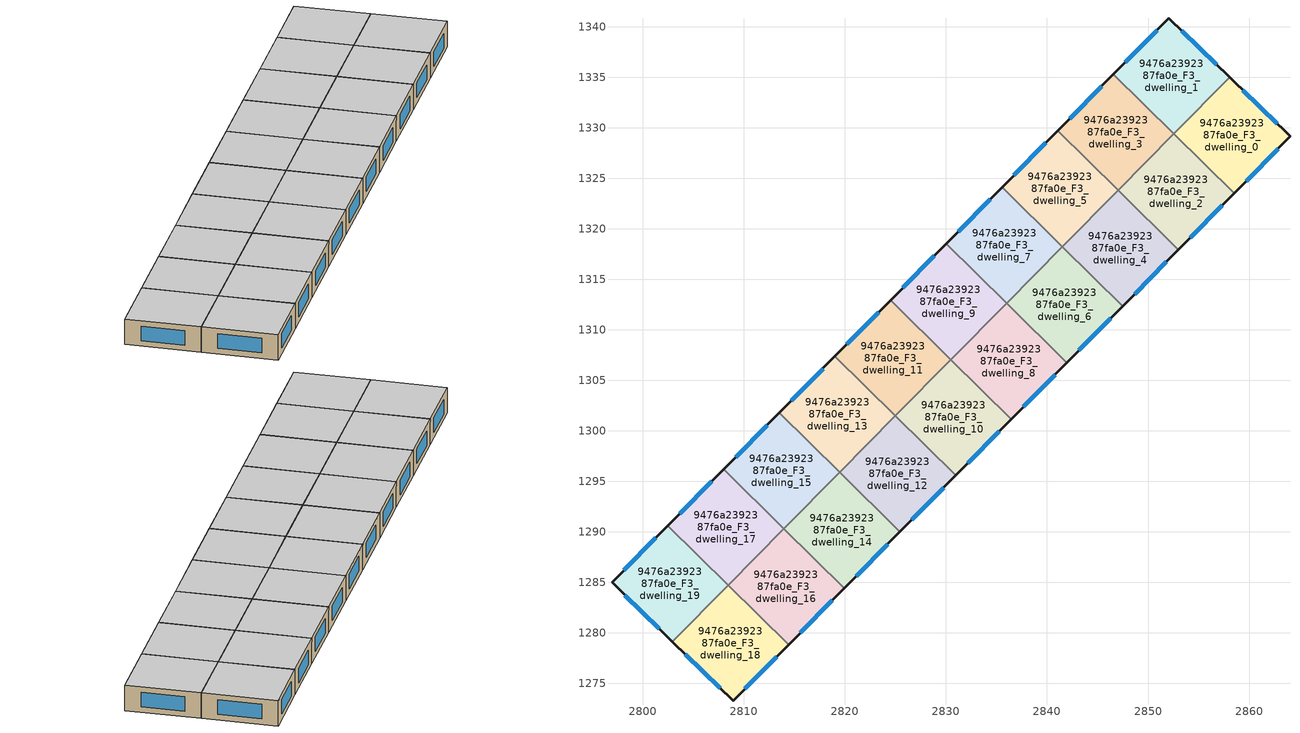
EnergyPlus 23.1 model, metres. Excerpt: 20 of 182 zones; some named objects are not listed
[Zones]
9476a2392387fa0e_F3_dwelling_0
 floor to 9476a2392387fa0e_F2_dwelling_0 (EU_floor_Construction): 2864.05,1329.13 2858.52,1323.52 2852.56,1329.39 2858.08,1334.98 z9
 wall outside (EU_wall_Construction): 2858.52,1323.52 2864.05,1329.13 2858.08,1334.98 z9:12
 wall to 9476a2392387fa0e_F3_dwelling_1 (EU_wall_Construction): 2858.08,1334.98 2852.56,1329.39 z9:12
 wall to 9476a2392387fa0e_F3_dwelling_2 (EU_wall_Construction): 2852.56,1329.39 2858.52,1323.52 z9:12
 window (EU_Window_Construction): 2862.77,1330.39 2859.36,1333.73 / 2859.7,1324.72 2862.87,1327.93 z9.64:11.36
 ceiling to 9476a2392387fa0e_F4_dwelling_0 (EU_floor_Construction): 2858.52,1323.52 2864.05,1329.13 2858.08,1334.98 2852.56,1329.39 z12
9476a2392387fa0e_F3_dwelling_1
 floor to 9476a2392387fa0e_F2_dwelling_1 (EU_floor_Construction): 2858.08,1334.98 2852.56,1329.39 2846.58,1335.29 2852.07,1340.86 z9
 wall outside (EU_wall_Construction): 2858.08,1334.98 2852.07,1340.86 2846.58,1335.29 z9:12
 wall to 9476a2392387fa0e_F3_dwelling_3 (EU_wall_Construction): 2846.58,1335.29 2852.55,1329.4 z9:12
 wall to 9476a2392387fa0e_F3_dwelling_2 (EU_wall_Construction): 2852.55,1329.41 2852.56,1329.39 z9:12
 window (EU_Window_Construction): 2856.79,1336.24 2853.36,1339.6 / 2850.9,1339.67 2847.76,1336.48 z9.64:11.36
 ceiling to 9476a2392387fa0e_F4_dwelling_1 (EU_floor_Construction): 2852.56,1329.39 2858.08,1334.98 2852.07,1340.86 2846.58,1335.29 z12
9476a2392387fa0e_F3_dwelling_10
 floor to 9476a2392387fa0e_F2_dwelling_10 (EU_floor_Construction): 2836.46,1301.16 2830.95,1295.57 2824.98,1301.46 2830.49,1307.05 z9
 wall outside (EU_wall_Construction): 2830.95,1295.57 2836.46,1301.16 z9:12
 wall to 9476a2392387fa0e_F3_dwelling_12 (EU_wall_Construction): 2824.98,1301.46 2830.95,1295.57 z9:12
 wall to 9476a2392387fa0e_F3_dwelling_11 (EU_wall_Construction): 2830.49,1307.05 2824.98,1301.46 z9:12
 wall to 9476a2392387fa0e_F3_dwelling_8 (EU_wall_Construction): 2836.46,1301.16 2830.5,1307.05 z9:12
 window (EU_Window_Construction): 2832.13,1296.77 2835.28,1299.97 z9.64:11.36
 ceiling to 9476a2392387fa0e_F4_dwelling_10 (EU_floor_Construction): 2830.95,1295.57 2836.46,1301.16 2830.49,1307.05 2824.98,1301.46 z12
9476a2392387fa0e_F3_dwelling_11
 floor to 9476a2392387fa0e_F2_dwelling_11 (EU_floor_Construction): 2830.49,1307.05 2824.98,1301.46 2819.01,1307.35 2824.53,1312.94 z9
 wall outside (EU_wall_Construction): 2824.53,1312.94 2819.01,1307.35 z9:12
 wall to 9476a2392387fa0e_F3_dwelling_13 (EU_wall_Construction): 2819.01,1307.35 2824.98,1301.46 z9:12
 wall to 9476a2392387fa0e_F3_dwelling_9 (EU_wall_Construction): 2830.49,1307.05 2824.53,1312.94 z9:12
 window (EU_Window_Construction): 2823.34,1311.74 2820.19,1308.55 z9.64:11.36
 ceiling to 9476a2392387fa0e_F4_dwelling_11 (EU_floor_Construction): 2824.98,1301.46 2830.49,1307.05 2824.53,1312.94 2819.01,1307.35 z12
9476a2392387fa0e_F3_dwelling_12
 floor to 9476a2392387fa0e_F2_dwelling_12 (EU_floor_Construction): 2830.95,1295.57 2825.44,1289.99 2819.47,1295.88 2824.98,1301.46 z9
 wall outside (EU_wall_Construction): 2825.44,1289.99 2830.95,1295.57 z9:12
 wall to 9476a2392387fa0e_F3_dwelling_14 (EU_wall_Construction): 2819.47,1295.88 2825.44,1289.99 z9:12
 wall to 9476a2392387fa0e_F3_dwelling_13 (EU_wall_Construction): 2824.98,1301.46 2819.47,1295.88 z9:12
 window (EU_Window_Construction): 2826.62,1291.18 2829.77,1294.38 z9.64:11.36
 ceiling to 9476a2392387fa0e_F4_dwelling_12 (EU_floor_Construction): 2825.44,1289.99 2830.95,1295.57 2824.98,1301.46 2819.47,1295.88 z12
9476a2392387fa0e_F3_dwelling_13
 floor to 9476a2392387fa0e_F2_dwelling_13 (EU_floor_Construction): 2824.98,1301.46 2819.47,1295.88 2813.5,1301.77 2819.01,1307.35 z9
 wall outside (EU_wall_Construction): 2819.01,1307.35 2813.5,1301.77 z9:12
 wall to 9476a2392387fa0e_F3_dwelling_15 (EU_wall_Construction): 2813.5,1301.77 2819.47,1295.88 z9:12
 window (EU_Window_Construction): 2817.83,1306.16 2814.68,1302.96 z9.64:11.36
 ceiling to 9476a2392387fa0e_F4_dwelling_13 (EU_floor_Construction): 2819.47,1295.88 2824.98,1301.46 2819.01,1307.35 2813.5,1301.77 z12
9476a2392387fa0e_F3_dwelling_14
 floor to 9476a2392387fa0e_F2_dwelling_14 (EU_floor_Construction): 2825.44,1289.99 2819.93,1284.4 2813.96,1290.29 2819.47,1295.88 z9
 wall outside (EU_wall_Construction): 2819.93,1284.4 2825.44,1289.99 z9:12
 wall to 9476a2392387fa0e_F3_dwelling_15 (EU_wall_Construction): 2819.47,1295.88 2813.96,1290.29 z9:12
 wall to 9476a2392387fa0e_F3_dwelling_16 (EU_wall_Construction): 2813.96,1290.29 2819.93,1284.4 z9:12
 window (EU_Window_Construction): 2821.11,1285.6 2824.26,1288.79 z9.64:11.36
 ceiling to 9476a2392387fa0e_F4_dwelling_14 (EU_floor_Construction): 2819.93,1284.4 2825.44,1289.99 2819.47,1295.88 2813.96,1290.29 z12
9476a2392387fa0e_F3_dwelling_15
 floor to 9476a2392387fa0e_F2_dwelling_15 (EU_floor_Construction): 2819.47,1295.88 2813.96,1290.29 2807.99,1296.18 2813.5,1301.77 z9
 wall outside (EU_wall_Construction): 2813.5,1301.77 2807.99,1296.18 z9:12
 wall to 9476a2392387fa0e_F3_dwelling_17 (EU_wall_Construction): 2807.99,1296.18 2813.96,1290.29 z9:12
 window (EU_Window_Construction): 2812.32,1300.57 2809.17,1297.38 z9.64:11.36
 ceiling to 9476a2392387fa0e_F4_dwelling_15 (EU_floor_Construction): 2813.96,1290.29 2819.47,1295.88 2813.5,1301.77 2807.99,1296.18 z12
9476a2392387fa0e_F3_dwelling_16
 floor to 9476a2392387fa0e_F2_dwelling_16 (EU_floor_Construction): 2819.93,1284.4 2814.42,1278.81 2808.45,1284.7 2813.96,1290.29 z9
 wall outside (EU_wall_Construction): 2814.42,1278.81 2819.93,1284.4 z9:12
 wall to 9476a2392387fa0e_F3_dwelling_17 (EU_wall_Construction): 2813.96,1290.29 2808.45,1284.7 z9:12
 wall to 9476a2392387fa0e_F3_dwelling_18 (EU_wall_Construction): 2808.45,1284.7 2814.42,1278.81 z9:12
 window (EU_Window_Construction): 2815.6,1280.01 2818.75,1283.2 z9.64:11.36
 ceiling to 9476a2392387fa0e_F4_dwelling_16 (EU_floor_Construction): 2814.42,1278.81 2819.93,1284.4 2813.96,1290.29 2808.45,1284.7 z12
9476a2392387fa0e_F3_dwelling_17
 floor to 9476a2392387fa0e_F2_dwelling_17 (EU_floor_Construction): 2813.96,1290.29 2808.45,1284.7 2802.47,1290.59 2807.99,1296.18 z9
 wall outside (EU_wall_Construction): 2807.99,1296.18 2802.47,1290.59 z9:12
 wall to 9476a2392387fa0e_F3_dwelling_19 (EU_wall_Construction): 2802.47,1290.59 2808.43,1284.72 z9:12
 wall to 9476a2392387fa0e_F3_dwelling_18 (EU_wall_Construction): 2808.43,1284.72 2808.45,1284.7 z9:12
 window (EU_Window_Construction): 2806.81,1294.98 2803.66,1291.79 z9.64:11.36
 ceiling to 9476a2392387fa0e_F4_dwelling_17 (EU_floor_Construction): 2808.45,1284.7 2813.96,1290.29 2807.99,1296.18 2802.47,1290.59 z12
9476a2392387fa0e_F3_dwelling_18
 floor to 9476a2392387fa0e_F2_dwelling_18 (EU_floor_Construction): 2814.42,1278.81 2808.93,1273.25 2802.92,1279.13 2808.43,1284.72 z9
 wall outside (EU_wall_Construction): 2802.92,1279.13 2808.93,1273.25 2814.42,1278.81 z9:12
 wall to 9476a2392387fa0e_F3_dwelling_19 (EU_wall_Construction): 2808.43,1284.72 2802.92,1279.13 z9:12
 window (EU_Window_Construction): 2810.11,1274.44 2813.24,1277.62 / 2804.21,1277.87 2807.64,1274.51 z9.64:11.36
 ceiling to 9476a2392387fa0e_F4_dwelling_18 (EU_floor_Construction): 2808.93,1273.25 2814.42,1278.81 2808.43,1284.72 2802.92,1279.13 z12
9476a2392387fa0e_F3_dwelling_19
 floor to 9476a2392387fa0e_F2_dwelling_19 (EU_floor_Construction): 2808.43,1284.72 2802.92,1279.13 2796.94,1284.99 2802.47,1290.59 z9
 wall outside (EU_wall_Construction): 2802.47,1290.59 2796.94,1284.99 2802.92,1279.13 z9:12
 window (EU_Window_Construction): 2798.22,1283.73 2801.64,1280.38 / 2801.29,1289.39 2798.13,1286.19 z9.64:11.36
 ceiling to 9476a2392387fa0e_F4_dwelling_19 (EU_floor_Construction): 2802.92,1279.13 2808.43,1284.72 2802.47,1290.59 2796.94,1284.99 z12
9476a2392387fa0e_F3_dwelling_2
 floor to 9476a2392387fa0e_F2_dwelling_2 (EU_floor_Construction): 2858.52,1323.52 2853,1317.93 2847.03,1323.82 2852.55,1329.41 z9
 wall outside (EU_wall_Construction): 2853,1317.93 2858.52,1323.52 z9:12
 wall to 9476a2392387fa0e_F3_dwelling_4 (EU_wall_Construction): 2847.03,1323.82 2853,1317.93 z9:12
 wall to 9476a2392387fa0e_F3_dwelling_3 (EU_wall_Construction): 2852.55,1329.41 2847.03,1323.82 z9:12
 window (EU_Window_Construction): 2854.18,1319.13 2857.34,1322.32 z9.64:11.36
 ceiling to 9476a2392387fa0e_F4_dwelling_2 (EU_floor_Construction): 2853,1317.93 2858.52,1323.52 2852.55,1329.41 2847.03,1323.82 z12
9476a2392387fa0e_F3_dwelling_3
 floor to 9476a2392387fa0e_F2_dwelling_3 (EU_floor_Construction): 2852.55,1329.41 2847.03,1323.82 2841.07,1329.7 2846.58,1335.29 z9
 wall outside (EU_wall_Construction): 2846.58,1335.29 2841.07,1329.7 z9:12
 wall to 9476a2392387fa0e_F3_dwelling_5 (EU_wall_Construction): 2841.07,1329.7 2847.03,1323.82 z9:12
 window (EU_Window_Construction): 2845.4,1334.09 2842.25,1330.9 z9.64:11.36
 ceiling to 9476a2392387fa0e_F4_dwelling_3 (EU_floor_Construction): 2847.03,1323.82 2852.55,1329.41 2846.58,1335.29 2841.07,1329.7 z12
9476a2392387fa0e_F3_dwelling_4
 floor to 9476a2392387fa0e_F2_dwelling_4 (EU_floor_Construction): 2853,1317.93 2847.49,1312.34 2841.52,1318.23 2847.03,1323.82 z9
 wall outside (EU_wall_Construction): 2847.49,1312.34 2853,1317.93 z9:12
 wall to 9476a2392387fa0e_F3_dwelling_6 (EU_wall_Construction): 2841.52,1318.23 2847.49,1312.34 z9:12
 wall to 9476a2392387fa0e_F3_dwelling_5 (EU_wall_Construction): 2847.03,1323.82 2841.52,1318.23 z9:12
 window (EU_Window_Construction): 2848.67,1313.54 2851.82,1316.73 z9.64:11.36
 ceiling to 9476a2392387fa0e_F4_dwelling_4 (EU_floor_Construction): 2847.49,1312.34 2853,1317.93 2847.03,1323.82 2841.52,1318.23 z12
9476a2392387fa0e_F3_dwelling_5
 floor to 9476a2392387fa0e_F2_dwelling_5 (EU_floor_Construction): 2847.03,1323.82 2841.52,1318.23 2835.55,1324.12 2841.07,1329.7 z9
 wall outside (EU_wall_Construction): 2841.07,1329.7 2835.55,1324.12 z9:12
 wall to 9476a2392387fa0e_F3_dwelling_7 (EU_wall_Construction): 2835.55,1324.12 2841.52,1318.23 z9:12
 window (EU_Window_Construction): 2839.89,1328.51 2836.73,1325.31 z9.64:11.36
 ceiling to 9476a2392387fa0e_F4_dwelling_5 (EU_floor_Construction): 2841.52,1318.23 2847.03,1323.82 2841.07,1329.7 2835.55,1324.12 z12
9476a2392387fa0e_F3_dwelling_6
 floor to 9476a2392387fa0e_F2_dwelling_6 (EU_floor_Construction): 2847.49,1312.34 2841.98,1306.75 2836.01,1312.64 2841.52,1318.23 z9
 wall outside (EU_wall_Construction): 2841.98,1306.75 2847.49,1312.34 z9:12
 wall to 9476a2392387fa0e_F3_dwelling_7 (EU_wall_Construction): 2841.52,1318.23 2836.01,1312.64 z9:12
 wall to 9476a2392387fa0e_F3_dwelling_8 (EU_wall_Construction): 2836.01,1312.64 2841.98,1306.75 z9:12
 window (EU_Window_Construction): 2843.16,1307.95 2846.31,1311.14 z9.64:11.36
 ceiling to 9476a2392387fa0e_F4_dwelling_6 (EU_floor_Construction): 2841.98,1306.75 2847.49,1312.34 2841.52,1318.23 2836.01,1312.64 z12
9476a2392387fa0e_F3_dwelling_7
 floor to 9476a2392387fa0e_F2_dwelling_7 (EU_floor_Construction): 2841.52,1318.23 2836.01,1312.64 2830.04,1318.53 2835.55,1324.12 z9
 wall outside (EU_wall_Construction): 2835.55,1324.12 2830.04,1318.53 z9:12
 wall to 9476a2392387fa0e_F3_dwelling_9 (EU_wall_Construction): 2830.04,1318.53 2836.01,1312.64 z9:12
 window (EU_Window_Construction): 2834.37,1322.92 2831.22,1319.72 z9.64:11.36
 ceiling to 9476a2392387fa0e_F4_dwelling_7 (EU_floor_Construction): 2836.01,1312.64 2841.52,1318.23 2835.55,1324.12 2830.04,1318.53 z12
9476a2392387fa0e_F3_dwelling_8
 floor to 9476a2392387fa0e_F2_dwelling_8 (EU_floor_Construction): 2841.98,1306.75 2836.46,1301.16 2830.49,1307.05 2836.01,1312.64 z9
 wall outside (EU_wall_Construction): 2836.46,1301.16 2841.98,1306.75 z9:12
 wall to 9476a2392387fa0e_F3_dwelling_9 (EU_wall_Construction): 2836.01,1312.64 2830.49,1307.05 z9:12
 window (EU_Window_Construction): 2837.64,1302.36 2840.8,1305.55 z9.64:11.36
 ceiling to 9476a2392387fa0e_F4_dwelling_8 (EU_floor_Construction): 2836.46,1301.16 2841.98,1306.75 2836.01,1312.64 2830.49,1307.05 z12
9476a2392387fa0e_F3_dwelling_9
 floor to 9476a2392387fa0e_F2_dwelling_9 (EU_floor_Construction): 2836.01,1312.64 2830.49,1307.05 2824.53,1312.94 2830.04,1318.53 z9
 wall outside (EU_wall_Construction): 2830.04,1318.53 2824.53,1312.94 z9:12
 window (EU_Window_Construction): 2828.86,1317.33 2825.71,1314.14 z9.64:11.36
 ceiling to 9476a2392387fa0e_F4_dwelling_9 (EU_floor_Construction): 2830.49,1307.05 2836.01,1312.64 2830.04,1318.53 2824.53,1312.94 z12
[Building]
EU S2 Campaign: North Axis=0; Terrain=City; Solar Distribution=FullExterior
[Site:Location]
Yerevan-Zvartnots.Intl.AP: Latitude=40.15; Longitude=44.383; Time Zone=4; Elevation=854
[SizingPeriod:WeatherFileDays]
AnnualSizingPeriod: Begin Month=1; Begin Day of Month=1; End Month=12; End Day of Month=31; Day of Week for Start Day=Monday; Use Weather File Daylight Saving Period=No; Use Weather File Rain and Snow Indicators=No
[MATERIAL]
EU_InternalMass_Material: Roughness=MediumRough; Thickness=0.1; Conductivity=1; Density=1800; Specific Heat=900; Thermal Absorptance=0.9; Solar Absorptance=0.7; Visible Absorptance=0.7
[MATERIAL:NOMASS] Roughness=MediumRough; Thermal Absorptance=0.9; Solar Absorptance=0.7; Visible Absorptance=0.7
Name | Thermal Resistance
EU_wall_NoMass | 1.05043
EU_floor_NoMass | 0.478065
[WINDOWMATERIAL:SIMPLEGLAZINGSYSTEM]
EU_Window_SimpleGlazing: UFactor=2.5566; Solar Heat Gain Coefficient=0.75; Visible Transmittance=0.75
[CONSTRUCTION]
EU_wall_Construction: EU_wall_NoMass
EU_floor_Construction: EU_floor_NoMass
EU_Window_Construction: EU_Window_SimpleGlazing
EU_InternalMass_Construction: EU_InternalMass_Material
[ZONE] Type=1; Multiplier=1; Ceiling Height=autocalculate; Floor Area=autocalculate; Part of Total Floor Area=Yes
Name | Volume
9476a2392387fa0e_F3_dwelling_0; 9476a2392387fa0e_F3_dwelling_10 | 197.462
9476a2392387fa0e_F3_dwelling_1 | 197.457
9476a2392387fa0e_F3_dwelling_11 | 197.445
9476a2392387fa0e_F3_dwelling_12; 9476a2392387fa0e_F3_dwelling_13 | 197.461
9476a2392387fa0e_F3_dwelling_14 | 197.425
9476a2392387fa0e_F3_dwelling_15; 9476a2392387fa0e_F3_dwelling_17 | 197.476
9476a2392387fa0e_F3_dwelling_16 | 197.459
9476a2392387fa0e_F3_dwelling_18 | 197.449
9476a2392387fa0e_F3_dwelling_19 | 197.47
9476a2392387fa0e_F3_dwelling_2; 9476a2392387fa0e_F3_dwelling_3 | 197.466
9476a2392387fa0e_F3_dwelling_4 | 197.43
9476a2392387fa0e_F3_dwelling_5 | 197.447
9476a2392387fa0e_F3_dwelling_6; 9476a2392387fa0e_F3_dwelling_9 | 197.464
9476a2392387fa0e_F3_dwelling_7 | 197.481
9476a2392387fa0e_F3_dwelling_8 | 197.463
[INTERNALMASS] Construction=EU_InternalMass_Construction
Name | Zone or ZoneList | Surface Area
9476a2392387fa0e_F3_dwelling_0_EU_InternalMass | 9476a2392387fa0e_F3_dwelling_0 | 65.8202
9476a2392387fa0e_F3_dwelling_1_EU_InternalMass | 9476a2392387fa0e_F3_dwelling_1 | 65.8189
9476a2392387fa0e_F3_dwelling_2_EU_InternalMass | 9476a2392387fa0e_F3_dwelling_2 | 65.822
9476a2392387fa0e_F3_dwelling_3_EU_InternalMass | 9476a2392387fa0e_F3_dwelling_3 | 65.822
9476a2392387fa0e_F3_dwelling_4_EU_InternalMass | 9476a2392387fa0e_F3_dwelling_4 | 65.8157
9476a2392387fa0e_F3_dwelling_5_EU_InternalMass | 9476a2392387fa0e_F3_dwelling_5 | 65.8157
9476a2392387fa0e_F3_dwelling_6_EU_InternalMass | 9476a2392387fa0e_F3_dwelling_6 | 65.8213
9476a2392387fa0e_F3_dwelling_7_EU_InternalMass | 9476a2392387fa0e_F3_dwelling_7 | 65.8212
9476a2392387fa0e_F3_dwelling_8_EU_InternalMass | 9476a2392387fa0e_F3_dwelling_8 | 65.8223
9476a2392387fa0e_F3_dwelling_9_EU_InternalMass | 9476a2392387fa0e_F3_dwelling_9 | 65.8211
9476a2392387fa0e_F3_dwelling_10_EU_InternalMass | 9476a2392387fa0e_F3_dwelling_10 | 65.8205
9476a2392387fa0e_F3_dwelling_11_EU_InternalMass | 9476a2392387fa0e_F3_dwelling_11 | 65.8149
9476a2392387fa0e_F3_dwelling_12_EU_InternalMass | 9476a2392387fa0e_F3_dwelling_12 | 65.826
9476a2392387fa0e_F3_dwelling_13_EU_InternalMass | 9476a2392387fa0e_F3_dwelling_13 | 65.8189
9476a2392387fa0e_F3_dwelling_14_EU_InternalMass | 9476a2392387fa0e_F3_dwelling_14 | 65.8098
9476a2392387fa0e_F3_dwelling_15_EU_InternalMass | 9476a2392387fa0e_F3_dwelling_15 | 65.8225
9476a2392387fa0e_F3_dwelling_16_EU_InternalMass | 9476a2392387fa0e_F3_dwelling_16 | 65.8225
9476a2392387fa0e_F3_dwelling_17_EU_InternalMass | 9476a2392387fa0e_F3_dwelling_17 | 65.8253
9476a2392387fa0e_F3_dwelling_18_EU_InternalMass | 9476a2392387fa0e_F3_dwelling_18 | 65.8161
9476a2392387fa0e_F3_dwelling_19_EU_InternalMass | 9476a2392387fa0e_F3_dwelling_19 | 65.8214
[OTHEREQUIPMENT] Fuel Type=Electricity; Design Level Calculation Method=Watts/Area; Power per Zone Floor Area=1; Fraction Latent=0; Fraction Radiant=0; Fraction Lost=0; Carbon Dioxide Generation Rate=0; EndUse Subcategory=EU_Step8_InternalGains
Name | Zone or ZoneList or Space or SpaceList | Schedule
EU_Step8_InternalGain_9476a2392387fa0e_F3_dwelling_0_f000 | 9476a2392387fa0e_F3_dwelling_0 | EU_Step8_GainSchedule_9476a2392387fa0e_F3_dwelling_0_f000
EU_Step8_InternalGain_9476a2392387fa0e_F3_dwelling_1_f000 | 9476a2392387fa0e_F3_dwelling_1 | EU_Step8_GainSchedule_9476a2392387fa0e_F3_dwelling_1_f000
EU_Step8_InternalGain_9476a2392387fa0e_F3_dwelling_2_f000 | 9476a2392387fa0e_F3_dwelling_2 | EU_Step8_GainSchedule_9476a2392387fa0e_F3_dwelling_2_f000
EU_Step8_InternalGain_9476a2392387fa0e_F3_dwelling_3_f000 | 9476a2392387fa0e_F3_dwelling_3 | EU_Step8_GainSchedule_9476a2392387fa0e_F3_dwelling_3_f000
EU_Step8_InternalGain_9476a2392387fa0e_F3_dwelling_4_f000 | 9476a2392387fa0e_F3_dwelling_4 | EU_Step8_GainSchedule_9476a2392387fa0e_F3_dwelling_4_f000
EU_Step8_InternalGain_9476a2392387fa0e_F3_dwelling_5_f000 | 9476a2392387fa0e_F3_dwelling_5 | EU_Step8_GainSchedule_9476a2392387fa0e_F3_dwelling_5_f000
EU_Step8_InternalGain_9476a2392387fa0e_F3_dwelling_6_f000 | 9476a2392387fa0e_F3_dwelling_6 | EU_Step8_GainSchedule_9476a2392387fa0e_F3_dwelling_6_f000
EU_Step8_InternalGain_9476a2392387fa0e_F3_dwelling_7_f000 | 9476a2392387fa0e_F3_dwelling_7 | EU_Step8_GainSchedule_9476a2392387fa0e_F3_dwelling_7_f000
EU_Step8_InternalGain_9476a2392387fa0e_F3_dwelling_8_f000 | 9476a2392387fa0e_F3_dwelling_8 | EU_Step8_GainSchedule_9476a2392387fa0e_F3_dwelling_8_f000
EU_Step8_InternalGain_9476a2392387fa0e_F3_dwelling_9_f000 | 9476a2392387fa0e_F3_dwelling_9 | EU_Step8_GainSchedule_9476a2392387fa0e_F3_dwelling_9_f000
EU_Step8_InternalGain_9476a2392387fa0e_F3_dwelling_10_f000 | 9476a2392387fa0e_F3_dwelling_10 | EU_Step8_GainSchedule_9476a2392387fa0e_F3_dwelling_10_f000
EU_Step8_InternalGain_9476a2392387fa0e_F3_dwelling_11_f000 | 9476a2392387fa0e_F3_dwelling_11 | EU_Step8_GainSchedule_9476a2392387fa0e_F3_dwelling_11_f000
EU_Step8_InternalGain_9476a2392387fa0e_F3_dwelling_12_f000 | 9476a2392387fa0e_F3_dwelling_12 | EU_Step8_GainSchedule_9476a2392387fa0e_F3_dwelling_12_f000
EU_Step8_InternalGain_9476a2392387fa0e_F3_dwelling_13_f000 | 9476a2392387fa0e_F3_dwelling_13 | EU_Step8_GainSchedule_9476a2392387fa0e_F3_dwelling_13_f000
EU_Step8_InternalGain_9476a2392387fa0e_F3_dwelling_14_f000 | 9476a2392387fa0e_F3_dwelling_14 | EU_Step8_GainSchedule_9476a2392387fa0e_F3_dwelling_14_f000
EU_Step8_InternalGain_9476a2392387fa0e_F3_dwelling_15_f000 | 9476a2392387fa0e_F3_dwelling_15 | EU_Step8_GainSchedule_9476a2392387fa0e_F3_dwelling_15_f000
EU_Step8_InternalGain_9476a2392387fa0e_F3_dwelling_16_f000 | 9476a2392387fa0e_F3_dwelling_16 | EU_Step8_GainSchedule_9476a2392387fa0e_F3_dwelling_16_f000
EU_Step8_InternalGain_9476a2392387fa0e_F3_dwelling_17_f000 | 9476a2392387fa0e_F3_dwelling_17 | EU_Step8_GainSchedule_9476a2392387fa0e_F3_dwelling_17_f000
EU_Step8_InternalGain_9476a2392387fa0e_F3_dwelling_18_f000 | 9476a2392387fa0e_F3_dwelling_18 | EU_Step8_GainSchedule_9476a2392387fa0e_F3_dwelling_18_f000
EU_Step8_InternalGain_9476a2392387fa0e_F3_dwelling_19_f000 | 9476a2392387fa0e_F3_dwelling_19 | EU_Step8_GainSchedule_9476a2392387fa0e_F3_dwelling_19_f000
[ZONEVENTILATION:DESIGNFLOWRATE] Schedule=EU_AlwaysOn; Design Flow Rate Calculation Method=AirChanges/Hour; Air Changes per Hour=0.557805; Ventilation Type=Natural; Fan Pressure Rise=0; Fan Total Efficiency=1; Constant Term Coefficient=1; Temperature Term Coefficient=0; Velocity Term Coefficient=0; Velocity Squared Term Coefficient=0; Minimum Indoor Temperature=-100; Maximum Indoor Temperature=100; Delta Temperature=-100; Minimum Outdoor Temperature=-100; Maximum Outdoor Temperature=100; Maximum Wind Speed=40
Name | Zone or ZoneList or Space or SpaceList
EU_ConstantAir_9476a2392387fa0e_F3_dwelling_0 | 9476a2392387fa0e_F3_dwelling_0
EU_ConstantAir_9476a2392387fa0e_F3_dwelling_1 | 9476a2392387fa0e_F3_dwelling_1
EU_ConstantAir_9476a2392387fa0e_F3_dwelling_2 | 9476a2392387fa0e_F3_dwelling_2
EU_ConstantAir_9476a2392387fa0e_F3_dwelling_3 | 9476a2392387fa0e_F3_dwelling_3
EU_ConstantAir_9476a2392387fa0e_F3_dwelling_4 | 9476a2392387fa0e_F3_dwelling_4
EU_ConstantAir_9476a2392387fa0e_F3_dwelling_5 | 9476a2392387fa0e_F3_dwelling_5
EU_ConstantAir_9476a2392387fa0e_F3_dwelling_6 | 9476a2392387fa0e_F3_dwelling_6
EU_ConstantAir_9476a2392387fa0e_F3_dwelling_7 | 9476a2392387fa0e_F3_dwelling_7
EU_ConstantAir_9476a2392387fa0e_F3_dwelling_8 | 9476a2392387fa0e_F3_dwelling_8
EU_ConstantAir_9476a2392387fa0e_F3_dwelling_9 | 9476a2392387fa0e_F3_dwelling_9
EU_ConstantAir_9476a2392387fa0e_F3_dwelling_10 | 9476a2392387fa0e_F3_dwelling_10
EU_ConstantAir_9476a2392387fa0e_F3_dwelling_11 | 9476a2392387fa0e_F3_dwelling_11
EU_ConstantAir_9476a2392387fa0e_F3_dwelling_12 | 9476a2392387fa0e_F3_dwelling_12
EU_ConstantAir_9476a2392387fa0e_F3_dwelling_13 | 9476a2392387fa0e_F3_dwelling_13
EU_ConstantAir_9476a2392387fa0e_F3_dwelling_14 | 9476a2392387fa0e_F3_dwelling_14
EU_ConstantAir_9476a2392387fa0e_F3_dwelling_15 | 9476a2392387fa0e_F3_dwelling_15
EU_ConstantAir_9476a2392387fa0e_F3_dwelling_16 | 9476a2392387fa0e_F3_dwelling_16
EU_ConstantAir_9476a2392387fa0e_F3_dwelling_17 | 9476a2392387fa0e_F3_dwelling_17
EU_ConstantAir_9476a2392387fa0e_F3_dwelling_18 | 9476a2392387fa0e_F3_dwelling_18
EU_ConstantAir_9476a2392387fa0e_F3_dwelling_19 | 9476a2392387fa0e_F3_dwelling_19
[HVACTEMPLATE:ZONE:IDEALLOADSAIRSYSTEM] System Availability Schedule=EU_AlwaysOn; Maximum Heating Supply Air Temperature=50; Minimum Cooling Supply Air Temperature=13; Maximum Heating Supply Air Humidity Ratio=0.0156; Minimum Cooling Supply Air Humidity Ratio=0.0077; Heating Limit=NoLimit; Cooling Limit=NoLimit; Heating Availability Schedule=EU_AlwaysOn; Cooling Availability Schedule=EU_CoolingOff; Dehumidification Control Type=ConstantSensibleHeatRatio; Cooling Sensible Heat Ratio=0.7; Dehumidification Setpoint=60; Humidification Control Type=None; Humidification Setpoint=30; Outdoor Air Method=None; Outdoor Air Flow Rate per Person=0.00944; Outdoor Air Flow Rate per Zone Floor Area=0; Outdoor Air Flow Rate per Zone=0; Demand Controlled Ventilation Type=None; Outdoor Air Economizer Type=NoEconomizer; Heat Recovery Type=None; Sensible Heat Recovery Effectiveness=0.7; Latent Heat Recovery Effectiveness=0.65
Name | Template Thermostat
9476a2392387fa0e_F3_dwelling_0 | EU_HeatOnly_9476a2392387fa0e_F3_dwelling_0
9476a2392387fa0e_F3_dwelling_1 | EU_HeatOnly_9476a2392387fa0e_F3_dwelling_1
9476a2392387fa0e_F3_dwelling_2 | EU_HeatOnly_9476a2392387fa0e_F3_dwelling_2
9476a2392387fa0e_F3_dwelling_3 | EU_HeatOnly_9476a2392387fa0e_F3_dwelling_3
9476a2392387fa0e_F3_dwelling_4 | EU_HeatOnly_9476a2392387fa0e_F3_dwelling_4
9476a2392387fa0e_F3_dwelling_5 | EU_HeatOnly_9476a2392387fa0e_F3_dwelling_5
9476a2392387fa0e_F3_dwelling_6 | EU_HeatOnly_9476a2392387fa0e_F3_dwelling_6
9476a2392387fa0e_F3_dwelling_7 | EU_HeatOnly_9476a2392387fa0e_F3_dwelling_7
9476a2392387fa0e_F3_dwelling_8 | EU_HeatOnly_9476a2392387fa0e_F3_dwelling_8
9476a2392387fa0e_F3_dwelling_9 | EU_HeatOnly_9476a2392387fa0e_F3_dwelling_9
9476a2392387fa0e_F3_dwelling_10 | EU_HeatOnly_9476a2392387fa0e_F3_dwelling_10
9476a2392387fa0e_F3_dwelling_11 | EU_HeatOnly_9476a2392387fa0e_F3_dwelling_11
9476a2392387fa0e_F3_dwelling_12 | EU_HeatOnly_9476a2392387fa0e_F3_dwelling_12
9476a2392387fa0e_F3_dwelling_13 | EU_HeatOnly_9476a2392387fa0e_F3_dwelling_13
9476a2392387fa0e_F3_dwelling_14 | EU_HeatOnly_9476a2392387fa0e_F3_dwelling_14
9476a2392387fa0e_F3_dwelling_15 | EU_HeatOnly_9476a2392387fa0e_F3_dwelling_15
9476a2392387fa0e_F3_dwelling_16 | EU_HeatOnly_9476a2392387fa0e_F3_dwelling_16
9476a2392387fa0e_F3_dwelling_17 | EU_HeatOnly_9476a2392387fa0e_F3_dwelling_17
9476a2392387fa0e_F3_dwelling_18 | EU_HeatOnly_9476a2392387fa0e_F3_dwelling_18
9476a2392387fa0e_F3_dwelling_19 | EU_HeatOnly_9476a2392387fa0e_F3_dwelling_19
[SIZING:ZONE] Zone Cooling Design Supply Air Temperature Input Method=SupplyAirTemperature; Zone Cooling Design Supply Air Temperature=13; Zone Heating Design Supply Air Temperature Input Method=SupplyAirTemperature; Zone Heating Design Supply Air Temperature=50; Zone Cooling Design Supply Air Humidity Ratio=0.008; Zone Heating Design Supply Air Humidity Ratio=0.008; Cooling Design Air Flow Method=DesignDay; Cooling Design Air Flow Rate=0; Cooling Minimum Air Flow per Zone Floor Area=0.000762; Cooling Minimum Air Flow=0; Cooling Minimum Air Flow Fraction=0.2; Heating Design Air Flow Method=DesignDay; Heating Design Air Flow Rate=0; Heating Maximum Air Flow per Zone Floor Area=0.002032; Heating Maximum Air Flow=0.141576; Heating Maximum Air Flow Fraction=0.3; Account for Dedicated Outdoor Air System=No; Dedicated Outdoor Air System Control Strategy=NeutralSupplyAir; Dedicated Outdoor Air Low Setpoint Temperature for Design=autosize; Dedicated Outdoor Air High Setpoint Temperature for Design=autosize; Zone Load Sizing Method=Sensible Load Only No Latent Load; Zone Latent Cooling Design Supply Air Humidity Ratio Input Method=HumidityRatioDifference; Zone Cooling Design Supply Air Humidity Ratio Difference=0.005; Zone Latent Heating Design Supply Air Humidity Ratio Input Method=HumidityRatioDifference; Zone Humidification Design Supply Air Humidity Ratio Difference=0.005
9476a2392387fa0e_F3_dwelling_0; 9476a2392387fa0e_F3_dwelling_1; 9476a2392387fa0e_F3_dwelling_2; 9476a2392387fa0e_F3_dwelling_3; 9476a2392387fa0e_F3_dwelling_4; 9476a2392387fa0e_F3_dwelling_5; 9476a2392387fa0e_F3_dwelling_6; 9476a2392387fa0e_F3_dwelling_7; 9476a2392387fa0e_F3_dwelling_8; 9476a2392387fa0e_F3_dwelling_9; 9476a2392387fa0e_F3_dwelling_10; 9476a2392387fa0e_F3_dwelling_11; 9476a2392387fa0e_F3_dwelling_12; 9476a2392387fa0e_F3_dwelling_13; 9476a2392387fa0e_F3_dwelling_14; 9476a2392387fa0e_F3_dwelling_15; 9476a2392387fa0e_F3_dwelling_16; 9476a2392387fa0e_F3_dwelling_17; 9476a2392387fa0e_F3_dwelling_18; 9476a2392387fa0e_F3_dwelling_19
[SCHEDULE:CONSTANT]
Name | Hourly Value
EU_AlwaysOn | 1
EU_CoolingOff | 0
[SCHEDULE:FILE] Column Number=1; Rows to Skip at Top=0; Number of Hours of Data=8760; Column Separator=Comma; Interpolate to Timestep=No; Minutes per Item=60; Adjust Schedule for Daylight Savings=Yes
Name | File
EU_Step8_GainSchedule_9476a2392387fa0e_F3_dwelling_0_f000 | ../../schedules/9476a2392387fa0e/9476a2392387fa0e_F3_dwelling_0_f000_gain.csv
EU_Step8_GainSchedule_9476a2392387fa0e_F3_dwelling_1_f000 | ../../schedules/9476a2392387fa0e/9476a2392387fa0e_F3_dwelling_1_f000_gain.csv
EU_Step8_GainSchedule_9476a2392387fa0e_F3_dwelling_2_f000 | ../../schedules/9476a2392387fa0e/9476a2392387fa0e_F3_dwelling_2_f000_gain.csv
EU_Step8_GainSchedule_9476a2392387fa0e_F3_dwelling_3_f000 | ../../schedules/9476a2392387fa0e/9476a2392387fa0e_F3_dwelling_3_f000_gain.csv
EU_Step8_GainSchedule_9476a2392387fa0e_F3_dwelling_4_f000 | ../../schedules/9476a2392387fa0e/9476a2392387fa0e_F3_dwelling_4_f000_gain.csv
EU_Step8_GainSchedule_9476a2392387fa0e_F3_dwelling_5_f000 | ../../schedules/9476a2392387fa0e/9476a2392387fa0e_F3_dwelling_5_f000_gain.csv
EU_Step8_GainSchedule_9476a2392387fa0e_F3_dwelling_6_f000 | ../../schedules/9476a2392387fa0e/9476a2392387fa0e_F3_dwelling_6_f000_gain.csv
EU_Step8_GainSchedule_9476a2392387fa0e_F3_dwelling_7_f000 | ../../schedules/9476a2392387fa0e/9476a2392387fa0e_F3_dwelling_7_f000_gain.csv
EU_Step8_GainSchedule_9476a2392387fa0e_F3_dwelling_8_f000 | ../../schedules/9476a2392387fa0e/9476a2392387fa0e_F3_dwelling_8_f000_gain.csv
EU_Step8_GainSchedule_9476a2392387fa0e_F3_dwelling_9_f000 | ../../schedules/9476a2392387fa0e/9476a2392387fa0e_F3_dwelling_9_f000_gain.csv
EU_Step8_GainSchedule_9476a2392387fa0e_F3_dwelling_10_f000 | ../../schedules/9476a2392387fa0e/9476a2392387fa0e_F3_dwelling_10_f000_gain.csv
EU_Step8_GainSchedule_9476a2392387fa0e_F3_dwelling_11_f000 | ../../schedules/9476a2392387fa0e/9476a2392387fa0e_F3_dwelling_11_f000_gain.csv
EU_Step8_GainSchedule_9476a2392387fa0e_F3_dwelling_12_f000 | ../../schedules/9476a2392387fa0e/9476a2392387fa0e_F3_dwelling_12_f000_gain.csv
EU_Step8_GainSchedule_9476a2392387fa0e_F3_dwelling_13_f000 | ../../schedules/9476a2392387fa0e/9476a2392387fa0e_F3_dwelling_13_f000_gain.csv
EU_Step8_GainSchedule_9476a2392387fa0e_F3_dwelling_14_f000 | ../../schedules/9476a2392387fa0e/9476a2392387fa0e_F3_dwelling_14_f000_gain.csv
EU_Step8_GainSchedule_9476a2392387fa0e_F3_dwelling_15_f000 | ../../schedules/9476a2392387fa0e/9476a2392387fa0e_F3_dwelling_15_f000_gain.csv
EU_Step8_GainSchedule_9476a2392387fa0e_F3_dwelling_16_f000 | ../../schedules/9476a2392387fa0e/9476a2392387fa0e_F3_dwelling_16_f000_gain.csv
EU_Step8_GainSchedule_9476a2392387fa0e_F3_dwelling_17_f000 | ../../schedules/9476a2392387fa0e/9476a2392387fa0e_F3_dwelling_17_f000_gain.csv
EU_Step8_GainSchedule_9476a2392387fa0e_F3_dwelling_18_f000 | ../../schedules/9476a2392387fa0e/9476a2392387fa0e_F3_dwelling_18_f000_gain.csv
EU_Step8_GainSchedule_9476a2392387fa0e_F3_dwelling_19_f000 | ../../schedules/9476a2392387fa0e/9476a2392387fa0e_F3_dwelling_19_f000_gain.csv
